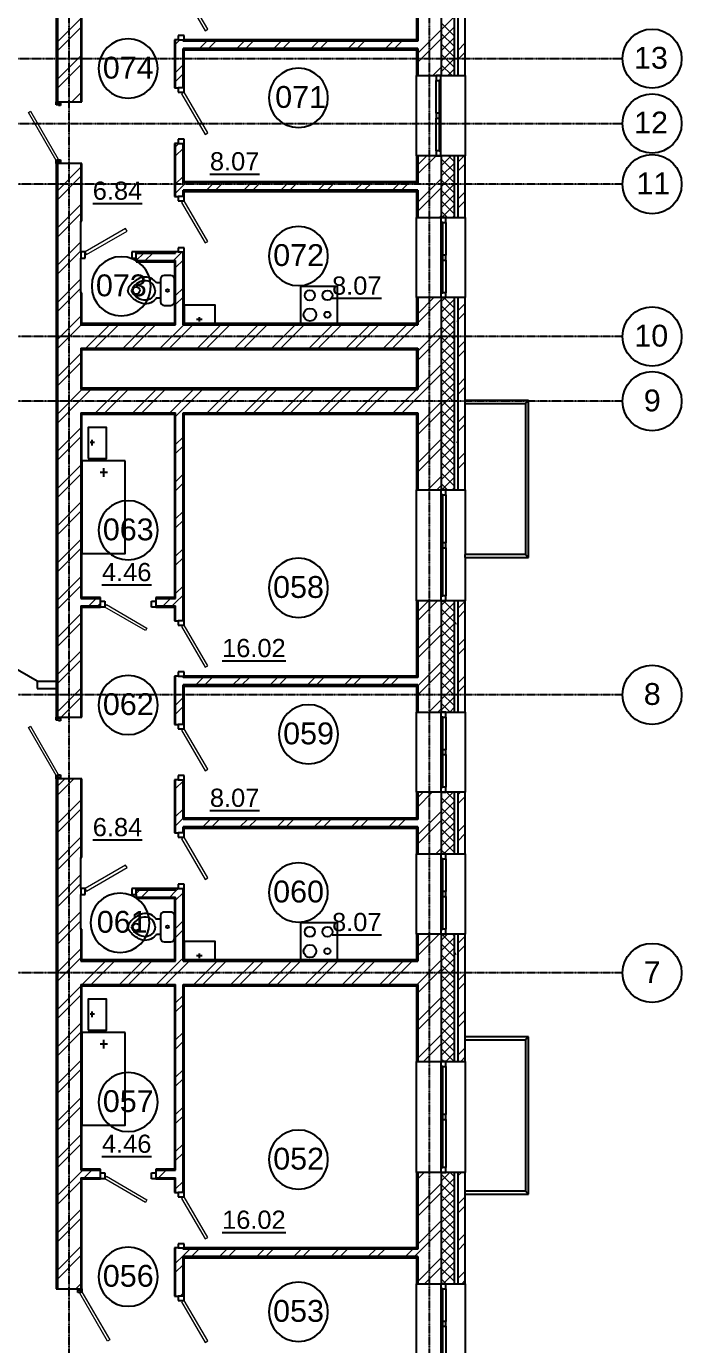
# Model space of a CAD drawing. Header units: millimetres. Extents: x -3463 to 813393, y -106315 to 159215.
# Drawn here: x 101764 to 112399, y 35110 to 56486 of the extents above; entities that cross this region are included whole.
import ezdxf

# ---------------------------------------------------------------- set-up
doc = ezdxf.new("R2010")
doc.units = ezdxf.units.MM
doc.linetypes.add('Линия сетки', pattern=[22.225, 12.7, -3.175, 3.175, -3.175])
doc.layers.add('AXIS_', color=252, linetype='Continuous')
doc.layers.add('PLANS_', color=252, linetype='Continuous')
doc.styles.add('arial', font='arial.ttf')
doc.styles.add('Arial_1', font='arial.ttf', dxfattribs={"height": 295.05988})

# ---------------------------------------------------------------- blocks, each defined once
blk = doc.blocks.new('A$C8f72b430')
at = {"layer": 'AXIS_', "linetype": 'Линия сетки'}
for p, q in [((1111, -47064), (1111, 38079)), ((6961, -47064), (6961, 38079)), ((-14334, 6784), (10092, 6784)), ((-14334, 5734), (10092, 5734)), ((10092, 4749), (-14334, 4749)), ((10092, 2279), (-14334, 2279)), ((10092, 1229), (-14334, 1229)), ((10092, -3531), (-14334, -3531)), ((10092, -8041), (-14334, -8041))]:
    blk.add_line(p, q, dxfattribs=at)
at = {"layer": 'AXIS_'}
for centre in [(10572, 6784), (10572, 5734), (10572, 4749), (10572, 2279), (10572, 1229), (10572, -3531), (10572, -8041)]:
    blk.add_circle(centre, 480, dxfattribs=at)
at = {"layer": 'PLANS_', "lineweight": 25}
for p, q in [((901, 15549), (901, 6084)), ((1321, 6084), (1321, 8209)), ((6751, 8314), (6751, 7089)), ((7541, 6509), (7541, 8314)), ((2821, 7089), (2821, 6309)), ((2881, 7089), (2821, 7089)), ((6751, 7089), (2981, 7089)), ((2981, 6309), (2981, 6929)), ((2981, 6929), (6751, 6929)), ((6751, 6929), (6751, 6509)), ((6751, 6509), (7541, 6509)), ((2821, 6309), (2881, 6309)), ((971, 6084), (1321, 6084)), ((2821, 5409), (2821, 4549)), ((2881, 5409), (2821, 5409)), ((2981, 4789), (2981, 5409)), ((7541, 5209), (6751, 5209)), ((6751, 5209), (6751, 4789)), ((7541, 4209), (7541, 5209)), ((901, 5084), (901, -3891)), ((1321, 5084), (971, 5084)), ((1321, 4149), (1321, 5084)), ((6751, 4789), (2981, 4789)), ((2821, 4549), (2881, 4549)), ((2981, 4549), (2981, 4629)), ((2981, 4629), (6751, 4629)), ((6751, 4629), (6751, 4209)), ((1301, 3649), (1301, 4149)), ((1301, 4149), (1321, 4149)), ((6751, 4209), (7541, 4209)), ((2881, 3649), (2201, 3649)), ((2981, 2489), (2981, 3649)), ((1301, 2989), (1301, 3549)), ((2201, 3549), (2201, 3489)), ((2201, 3489), (2821, 3489)), ((2821, 3489), (2821, 2489)), ((1321, 2989), (1301, 2989)), ((1321, 2489), (1321, 2989)), ((7541, 2909), (6751, 2909)), ((6751, 2909), (6751, 2489)), ((7541, -206), (7541, 2909)), ((2821, 2489), (1321, 2489)), ((6751, 2489), (2981, 2489)), ((1321, 1439), (1321, 2069)), ((1321, 2069), (6751, 2069)), ((6751, 2069), (6751, 1439)), ((6751, 1439), (1321, 1439)), ((1321, -1951), (1321, 1019)), ((1321, 1019), (2821, 1019)), ((2821, 1019), (2821, -1951)), ((2981, -2331), (2981, 1019)), ((2981, 1019), (6751, 1019)), ((6751, 1019), (6751, -206)), ((6751, -206), (7541, -206)), ((1621, -1951), (1321, -1951)), ((1321, -3891), (1321, -2111)), ((1321, -2111), (1621, -2111)), ((1621, -2011), (1621, -1951)), ((2821, -1951), (2521, -1951)), ((2521, -1951), (2521, -2011)), ((2521, -2111), (2821, -2111)), ((2821, -2111), (2821, -2331)), ((7541, -2006), (6751, -2006)), ((6751, -2006), (6751, -3231)), ((7541, -3811), (7541, -2006)), ((2821, -2331), (2881, -2331)), ((2821, -3231), (2821, -4011)), ((2881, -3231), (2821, -3231)), ((6751, -3231), (2981, -3231)), ((2981, -4011), (2981, -3391)), ((2981, -3391), (6751, -3391)), ((6751, -3391), (6751, -3811)), ((6751, -3811), (7541, -3811)), ((971, -3891), (1321, -3891)), ((2821, -4011), (2881, -4011)), ((901, -4891), (901, -13161)), ((1321, -4891), (971, -4891)), ((1321, -6171), (1321, -4891)), ((2821, -4911), (2821, -5771)), ((2881, -4911), (2821, -4911)), ((2981, -5531), (2981, -4911)), ((7541, -5111), (6751, -5111)), ((6751, -5111), (6751, -5531)), ((7541, -6111), (7541, -5111)), ((6751, -5531), (2981, -5531)), ((2821, -5771), (2881, -5771)), ((2981, -5771), (2981, -5691)), ((2981, -5691), (6751, -5691)), ((6751, -5691), (6751, -6111)), ((1301, -6671), (1301, -6171)), ((1301, -6171), (1321, -6171)), ((6751, -6111), (7541, -6111)), ((1301, -7331), (1301, -6771)), ((2881, -6671), (2201, -6671)), ((2201, -6771), (2201, -6831)), ((2201, -6831), (2821, -6831)), ((2821, -6831), (2821, -7831)), ((2981, -7831), (2981, -6671)), ((1321, -7331), (1301, -7331)), ((1321, -7831), (1321, -7331)), ((7541, -7411), (6751, -7411)), ((6751, -7411), (6751, -7831)), ((7541, -9476), (7541, -7411)), ((2821, -7831), (1321, -7831)), ((6751, -7831), (2981, -7831)), ((1321, -11221), (1321, -8251)), ((1321, -8251), (2821, -8251)), ((2821, -8251), (2821, -11221)), ((2981, -8251), (6751, -8251)), ((2981, -11601), (2981, -8251)), ((6751, -8251), (6751, -9476)), ((6751, -9476), (7541, -9476)), ((1621, -11221), (1321, -11221)), ((1621, -11281), (1621, -11221)), ((2821, -11221), (2521, -11221)), ((2521, -11221), (2521, -11281)), ((7541, -11276), (6751, -11276)), ((6751, -11276), (6751, -12501)), ((7541, -13081), (7541, -11276)), ((1321, -13161), (1321, -11381)), ((1321, -11381), (1621, -11381)), ((2521, -11381), (2821, -11381)), ((2821, -11381), (2821, -11601)), ((2821, -11601), (2881, -11601)), ((2821, -12501), (2821, -13281)), ((2881, -12501), (2821, -12501)), ((6751, -12501), (2981, -12501)), ((2981, -13281), (2981, -12661)), ((2981, -12661), (6751, -12661)), ((6751, -12661), (6751, -13081)), ((901, -13161), (1251, -13161)), ((6751, -13081), (7541, -13081)), ((2821, -13281), (2881, -13281))]:
    blk.add_line(p, q, dxfattribs=at)
at = {"layer": 'PLANS_'}
for p, q in [((921, 15549), (921, 6084)), ((1301, 8229), (1301, 6084)), ((6771, 8314), (6771, 7069)), ((7151, 8314), (7151, 6509)), ((7361, 8314), (7361, 6509)), ((7421, 8314), (7421, 6509)), ((2841, 6309), (2841, 7089)), ((2981, 7159), (2881, 7159)), ((2881, 7159), (2881, 7089)), ((2881, 7089), (2981, 7089)), ((2961, 7069), (2961, 7089)), ((6771, 7069), (2961, 7069)), ((2981, 7089), (2981, 7159)), ((6751, 7069), (6751, 7089)), ((2961, 6309), (2961, 6949)), ((6771, 6949), (2961, 6949)), ((6751, 6929), (6751, 6949)), ((6771, 6949), (6771, 6509)), ((6751, 5209), (6751, 6509)), ((7146, 6509), (7066, 6509)), ((7066, 6509), (7066, 6429)), ((7066, 6429), (7146, 6429)), ((7066, 5899), (7066, 6429)), ((7146, 6429), (7116, 6429)), ((7116, 6429), (7116, 5289)), ((7146, 6429), (7146, 6509)), ((7146, 5289), (7146, 6429)), ((7541, 6509), (7541, 5209)), ((2981, 6309), (2881, 6309)), ((2881, 6309), (2881, 6239)), ((2881, 6239), (2981, 6239)), ((2981, 6239), (2981, 6309)), ((901, 6084), (971, 6084)), ((901, 6064), (901, 6084)), ((901, 6064), (971, 6064)), ((901, 6034), (901, 6064)), ((971, 6064), (901, 6064)), ((941, 6034), (901, 6034)), ((941, 6024), (941, 6034)), ((971, 6024), (941, 6024)), ((971, 6084), (971, 6064)), ((971, 6064), (971, 6024)), ((7146, 5899), (7066, 5899)), ((7066, 5899), (7066, 5819)), ((7066, 5819), (7146, 5819)), ((7066, 5289), (7066, 5819)), ((7146, 5819), (7146, 5899)), ((2841, 4549), (2841, 5409)), ((2981, 5479), (2881, 5479)), ((2881, 5479), (2881, 5409)), ((2881, 5409), (2981, 5409)), ((2961, 4769), (2961, 5409)), ((2981, 5409), (2981, 5479)), ((901, 5134), (941, 5134)), ((901, 5104), (901, 5134)), ((941, 5144), (971, 5144)), ((941, 5134), (941, 5144)), ((971, 5144), (971, 5104)), ((6771, 5209), (6771, 4769)), ((7146, 5289), (7066, 5289)), ((7066, 5289), (7066, 5209)), ((7066, 5209), (7146, 5209)), ((7116, 5289), (7146, 5289)), ((7146, 5209), (7146, 5289)), ((7151, 5209), (7151, 4209)), ((7361, 5209), (7361, 4209)), ((7421, 5209), (7421, 4209)), ((971, 5104), (901, 5104)), ((901, 5104), (971, 5104)), ((901, 5084), (901, 5104)), ((971, 5084), (901, 5084)), ((921, 5084), (921, -3891)), ((971, 5104), (971, 5084)), ((1301, 5084), (1301, 4149)), ((6771, 4769), (2961, 4769)), ((6751, 4769), (6751, 4789)), ((2981, 4549), (2881, 4549)), ((2881, 4549), (2881, 4479)), ((2961, 4549), (2961, 4649)), ((6771, 4649), (2961, 4649)), ((2981, 4479), (2981, 4549)), ((6751, 4629), (6751, 4649)), ((6771, 4649), (6771, 4209)), ((2881, 4479), (2981, 4479)), ((6751, 2909), (6751, 4209)), ((7146, 4209), (7146, 4129)), ((7226, 4209), (7146, 4209)), ((7146, 4129), (7146, 2989)), ((7176, 4129), (7146, 4129)), ((7146, 4129), (7226, 4129)), ((7176, 2989), (7176, 4129)), ((7226, 4129), (7226, 4209)), ((7226, 4129), (7226, 3599)), ((7541, 4209), (7541, 2909)), ((1371, 3649), (1301, 3649)), ((1301, 3649), (1301, 3549)), ((1371, 3549), (1371, 3649)), ((2131, 3649), (2131, 3549)), ((2201, 3649), (2131, 3649)), ((2201, 3549), (2201, 3649)), ((2841, 3629), (2841, 3649)), ((2981, 3719), (2881, 3719)), ((2881, 3719), (2881, 3649)), ((2881, 3649), (2981, 3649)), ((2961, 2469), (2961, 3649)), ((2981, 3649), (2981, 3719)), ((1301, 3549), (1371, 3549)), ((2131, 3549), (2201, 3549)), ((2201, 3629), (2841, 3629)), ((2201, 3509), (2841, 3509)), ((2841, 2469), (2841, 3509)), ((7146, 3599), (7146, 3519)), ((7226, 3599), (7146, 3599)), ((7146, 3519), (7226, 3519)), ((7226, 3519), (7226, 3599)), ((7226, 3519), (7226, 2989)), ((1301, 2989), (1301, 2469)), ((6771, 2909), (6771, 2469)), ((7146, 2989), (7176, 2989)), ((7146, 2989), (7146, 2909)), ((7226, 2989), (7146, 2989)), ((7146, 2909), (7226, 2909)), ((7151, 2909), (7151, -206)), ((7226, 2909), (7226, 2989)), ((7361, 2909), (7361, -206)), ((7421, 2909), (7421, -206)), ((1301, 2469), (2841, 2469)), ((2961, 2469), (6771, 2469)), ((6751, 2469), (6751, 2489)), ((1301, 2089), (1301, 1419)), ((1301, 2089), (6771, 2089)), ((6751, 2069), (6751, 2089)), ((6771, 2089), (6771, 1419)), ((1301, 1419), (6771, 1419)), ((6751, 1419), (6751, 1439)), ((8566, 1243), (7541, 1243)), ((7541, 1193), (8516, 1193)), ((8516, 1193), (8516, -1257)), ((8566, -1307), (8566, 1243)), ((1301, 1039), (1301, -1971)), ((1301, 1039), (2841, 1039)), ((2841, -1971), (2841, 1039)), ((2961, -2331), (2961, 1039)), ((2961, 1039), (6771, 1039)), ((6751, 1019), (6751, 1039)), ((6771, 1039), (6771, -206)), ((6751, -2006), (6751, -206)), ((7146, -206), (7146, -286)), ((7226, -206), (7146, -206)), ((7226, -286), (7226, -206)), ((7541, -206), (7541, -1258)), ((7146, -286), (7146, -1926)), ((7176, -286), (7146, -286)), ((7146, -286), (7226, -286)), ((7176, -1926), (7176, -286)), ((7226, -286), (7226, -1066)), ((7146, -1066), (7146, -1146)), ((7226, -1066), (7146, -1066)), ((7226, -1146), (7226, -1066)), ((7146, -1146), (7226, -1146)), ((7226, -1146), (7226, -1926)), ((8516, -1257), (7541, -1257)), ((7541, -1307), (7541, -1257)), ((7541, -1306), (7541, -2006)), ((7541, -1307), (8566, -1307)), ((1301, -1971), (1621, -1971)), ((1301, -2091), (1301, -3891)), ((1301, -2091), (1621, -2091)), ((1621, -2011), (1691, -2011)), ((1621, -2111), (1621, -2011)), ((1691, -2111), (1621, -2111)), ((1691, -2011), (1691, -2111)), ((2451, -2011), (2521, -2011)), ((2451, -2111), (2451, -2011)), ((2521, -2111), (2451, -2111)), ((2521, -1971), (2841, -1971)), ((2521, -2011), (2521, -2111)), ((2521, -2091), (2841, -2091)), ((2841, -2331), (2841, -2091)), ((6771, -2006), (6771, -3251)), ((7146, -1926), (7176, -1926)), ((7146, -1926), (7146, -2006)), ((7226, -1926), (7146, -1926)), ((7146, -2006), (7226, -2006)), ((7151, -2006), (7151, -3811)), ((7226, -2006), (7226, -1926)), ((7361, -2006), (7361, -3811)), ((7421, -2006), (7421, -3811)), ((2981, -2331), (2881, -2331)), ((2881, -2331), (2881, -2401)), ((2981, -2401), (2981, -2331)), ((2881, -2401), (2981, -2401)), ((2981, -3161), (2881, -3161)), ((2881, -3161), (2881, -3231)), ((2981, -3231), (2981, -3161)), ((2841, -4011), (2841, -3231)), ((2881, -3231), (2981, -3231)), ((2961, -3251), (2961, -3231)), ((6771, -3251), (2961, -3251)), ((2961, -4011), (2961, -3371)), ((6771, -3371), (2961, -3371)), ((6751, -3251), (6751, -3231)), ((6751, -3391), (6751, -3371)), ((6771, -3371), (6771, -3811)), ((6751, -5111), (6751, -3811)), ((7146, -3811), (7146, -3891)), ((7226, -3811), (7146, -3811)), ((7226, -3891), (7226, -3811)), ((7541, -3811), (7541, -5111)), ((901, -3891), (971, -3891)), ((901, -3911), (901, -3891)), ((901, -3911), (971, -3911)), ((901, -3941), (901, -3911)), ((971, -3911), (901, -3911)), ((941, -3941), (901, -3941)), ((941, -3951), (941, -3941)), ((971, -3951), (941, -3951)), ((971, -3891), (971, -3911)), ((971, -3911), (971, -3951)), ((2981, -4011), (2881, -4011)), ((2881, -4011), (2881, -4081)), ((2981, -4081), (2981, -4011)), ((7146, -3891), (7146, -5031)), ((7176, -3891), (7146, -3891)), ((7146, -3891), (7226, -3891)), ((7176, -5031), (7176, -3891)), ((7226, -3891), (7226, -4421)), ((2881, -4081), (2981, -4081)), ((7146, -4421), (7146, -4501)), ((7226, -4421), (7146, -4421)), ((7226, -4501), (7226, -4421)), ((7146, -4501), (7226, -4501)), ((7226, -4501), (7226, -5031)), ((901, -4841), (941, -4841)), ((901, -4871), (901, -4841)), ((971, -4871), (901, -4871)), ((901, -4871), (971, -4871)), ((901, -4891), (901, -4871)), ((971, -4891), (901, -4891)), ((921, -4891), (921, -13161)), ((941, -4831), (971, -4831)), ((941, -4841), (941, -4831)), ((971, -4831), (971, -4871)), ((971, -4871), (971, -4891)), ((1301, -4891), (1301, -6171)), ((2841, -5771), (2841, -4911)), ((2981, -4841), (2881, -4841)), ((2881, -4841), (2881, -4911)), ((2881, -4911), (2981, -4911)), ((2961, -5551), (2961, -4911)), ((2981, -4911), (2981, -4841)), ((6771, -5111), (6771, -5551)), ((7146, -5031), (7176, -5031)), ((7146, -5031), (7146, -5111)), ((7226, -5031), (7146, -5031)), ((7146, -5111), (7226, -5111)), ((7151, -5111), (7151, -6111)), ((7226, -5111), (7226, -5031)), ((7361, -5111), (7361, -6111)), ((7421, -5111), (7421, -6111)), ((6771, -5551), (2961, -5551)), ((6751, -5551), (6751, -5531)), ((2981, -5771), (2881, -5771)), ((2881, -5771), (2881, -5841)), ((2961, -5771), (2961, -5671)), ((6771, -5671), (2961, -5671)), ((2981, -5841), (2981, -5771)), ((6751, -5691), (6751, -5671)), ((6771, -5671), (6771, -6111)), ((2881, -5841), (2981, -5841)), ((6751, -7411), (6751, -6111)), ((7146, -6111), (7146, -6191)), ((7226, -6111), (7146, -6111)), ((7146, -6191), (7146, -7331)), ((7176, -6191), (7146, -6191)), ((7146, -6191), (7226, -6191)), ((7176, -7331), (7176, -6191)), ((7226, -6191), (7226, -6111)), ((7226, -6191), (7226, -6721)), ((7541, -6111), (7541, -7411)), ((2981, -6601), (2881, -6601)), ((2881, -6601), (2881, -6671)), ((2981, -6671), (2981, -6601)), ((1371, -6671), (1301, -6671)), ((1301, -6671), (1301, -6771)), ((1301, -6771), (1371, -6771)), ((1371, -6771), (1371, -6671)), ((2131, -6671), (2131, -6771)), ((2201, -6671), (2131, -6671)), ((2131, -6771), (2201, -6771)), ((2201, -6771), (2201, -6671)), ((2201, -6691), (2841, -6691)), ((2201, -6811), (2841, -6811)), ((2841, -6691), (2841, -6671)), ((2841, -7851), (2841, -6811)), ((2881, -6671), (2981, -6671)), ((2961, -7851), (2961, -6671)), ((7146, -6721), (7146, -6801)), ((7226, -6721), (7146, -6721)), ((7146, -6801), (7226, -6801)), ((7226, -6801), (7226, -6721)), ((7226, -6801), (7226, -7331)), ((1301, -7331), (1301, -7851)), ((6771, -7411), (6771, -7851)), ((7146, -7331), (7176, -7331)), ((7146, -7331), (7146, -7411)), ((7226, -7331), (7146, -7331)), ((7146, -7411), (7226, -7411)), ((7151, -7411), (7151, -9476)), ((7226, -7411), (7226, -7331)), ((7361, -7411), (7361, -9476)), ((7421, -7411), (7421, -9476)), ((1301, -7851), (2841, -7851)), ((2961, -7851), (6771, -7851)), ((6751, -7851), (6751, -7831)), ((1301, -8231), (1301, -11241)), ((1301, -8231), (2841, -8231)), ((2841, -11241), (2841, -8231)), ((2961, -8231), (6771, -8231)), ((2961, -11601), (2961, -8231)), ((6751, -8251), (6751, -8231)), ((6771, -8231), (6771, -9476)), ((8566, -9077), (7541, -9077)), ((7541, -9127), (8516, -9127)), ((8516, -9127), (8516, -11577)), ((8566, -11627), (8566, -9077)), ((6751, -11276), (6751, -9476)), ((7146, -9476), (7146, -9556)), ((7226, -9476), (7146, -9476)), ((7146, -9556), (7146, -11196)), ((7176, -9556), (7146, -9556)), ((7146, -9556), (7226, -9556)), ((7176, -11196), (7176, -9556)), ((7226, -9556), (7226, -9476)), ((7226, -9556), (7226, -10336)), ((7541, -9476), (7541, -11276)), ((7146, -10336), (7146, -10416)), ((7226, -10336), (7146, -10336)), ((7146, -10416), (7226, -10416)), ((7226, -10416), (7226, -10336)), ((7226, -10416), (7226, -11196)), ((1301, -11241), (1621, -11241)), ((1621, -11281), (1691, -11281)), ((1621, -11381), (1621, -11281)), ((1691, -11281), (1691, -11381)), ((2451, -11281), (2521, -11281)), ((2451, -11381), (2451, -11281)), ((2521, -11241), (2841, -11241)), ((2521, -11281), (2521, -11381)), ((6771, -11276), (6771, -12521)), ((7146, -11196), (7176, -11196)), ((7146, -11196), (7146, -11276)), ((7226, -11196), (7146, -11196)), ((7146, -11276), (7226, -11276)), ((7151, -11276), (7151, -13081)), ((7226, -11276), (7226, -11196)), ((7361, -11276), (7361, -13081)), ((7421, -11276), (7421, -13081)), ((1301, -11361), (1301, -13161)), ((1301, -11361), (1621, -11361)), ((1691, -11381), (1621, -11381)), ((2521, -11381), (2451, -11381)), ((2521, -11361), (2841, -11361)), ((2841, -11601), (2841, -11361)), ((2981, -11601), (2881, -11601)), ((2881, -11601), (2881, -11671)), ((2881, -11671), (2981, -11671)), ((2981, -11671), (2981, -11601)), ((8516, -11577), (7541, -11577)), ((7541, -11627), (8566, -11627)), ((2841, -13281), (2841, -12501)), ((2981, -12431), (2881, -12431)), ((2881, -12431), (2881, -12501)), ((2881, -12501), (2981, -12501)), ((2961, -12521), (2961, -12501)), ((6771, -12521), (2961, -12521)), ((2981, -12501), (2981, -12431)), ((6751, -12521), (6751, -12501)), ((2961, -13281), (2961, -12641)), ((6771, -12641), (2961, -12641)), ((6751, -12661), (6751, -12641)), ((6771, -12641), (6771, -13081)), ((1251, -13161), (1321, -13161)), ((1251, -13181), (1251, -13161)), ((1251, -13221), (1251, -13181)), ((1251, -13181), (1321, -13181)), ((1321, -13181), (1251, -13181)), ((1281, -13221), (1251, -13221)), ((1281, -13211), (1281, -13221)), ((1321, -13211), (1281, -13211)), ((1321, -13161), (1321, -13181)), ((1321, -13181), (1321, -13211)), ((6751, -14381), (6751, -13081)), ((7146, -13081), (7146, -13161)), ((7226, -13081), (7146, -13081)), ((7146, -13161), (7146, -14301)), ((7176, -13161), (7146, -13161)), ((7146, -13161), (7226, -13161)), ((7176, -14301), (7176, -13161)), ((7226, -13161), (7226, -13081)), ((7226, -13161), (7226, -13691)), ((7541, -13081), (7541, -14381)), ((2981, -13281), (2881, -13281)), ((2881, -13281), (2881, -13351)), ((2881, -13351), (2981, -13351)), ((2981, -13351), (2981, -13281)), ((7146, -13691), (7146, -13771)), ((7226, -13691), (7146, -13691)), ((7146, -13771), (7226, -13771)), ((7226, -13771), (7226, -13691)), ((7226, -13771), (7226, -14301))]:
    blk.add_line(p, q, dxfattribs=at)
at = {"layer": 'PLANS_', "lineweight": 13}
for p, q in [((3361, 7261), (2981, 7919)), ((2938, 7894), (3318, 7236)), ((3318, 7236), (3361, 7261)), ((2981, 6239), (2938, 6214)), ((2938, 6214), (3318, 5556)), ((3361, 5581), (2981, 6239)), ((451, 5913), (486, 5933)), ((901, 5134), (451, 5913)), ((486, 5933), (936, 5154)), ((3318, 5556), (3361, 5581)), ((936, 5154), (901, 5134)), ((2981, 4479), (2938, 4454)), ((2938, 4454), (3318, 3796)), ((3361, 3821), (2981, 4479)), ((2029, 4029), (1371, 3649)), ((1396, 3606), (2054, 3986)), ((2054, 3986), (2029, 4029)), ((1371, 3649), (1396, 3606)), ((3318, 3796), (3361, 3821)), ((1691, -2111), (1716, -2068)), ((2349, -2491), (1691, -2111)), ((1716, -2068), (2374, -2448)), ((2374, -2448), (2349, -2491)), ((2981, -2401), (2938, -2426)), ((2938, -2426), (3318, -3084)), ((3361, -3059), (2981, -2401)), ((3318, -3084), (3361, -3059)), ((451, -4062), (486, -4042)), ((486, -4042), (936, -4821)), ((901, -4841), (451, -4062)), ((2981, -4081), (2938, -4106)), ((2938, -4106), (3318, -4764)), ((3361, -4739), (2981, -4081)), ((936, -4821), (901, -4841)), ((3318, -4764), (3361, -4739)), ((2981, -5841), (2938, -5866)), ((2938, -5866), (3318, -6524)), ((3361, -6499), (2981, -5841)), ((2029, -6291), (1371, -6671)), ((1396, -6714), (2054, -6334)), ((2054, -6334), (2029, -6291)), ((3318, -6524), (3361, -6499)), ((1371, -6671), (1396, -6714)), ((1691, -11381), (1716, -11338)), ((2349, -11761), (1691, -11381)), ((1716, -11338), (2374, -11718)), ((2374, -11718), (2349, -11761)), ((2981, -11671), (2938, -11696)), ((2938, -11696), (3318, -12354)), ((3361, -12329), (2981, -11671)), ((3318, -12354), (3361, -12329)), ((1287, -13231), (1321, -13211)), ((1737, -14011), (1287, -13231)), ((1321, -13211), (1771, -13991)), ((2981, -13351), (2938, -13376)), ((2938, -13376), (3318, -14034)), ((3361, -14009), (2981, -13351)), ((1771, -13991), (1737, -14011)), ((3318, -14034), (3361, -14009))]:
    blk.add_line(p, q, dxfattribs=at)
at = {"layer": 'PLANS_', "linetype": 'Continuous', "lineweight": 9}
for p, q in [((921, 7056), (1301, 7436)), ((921, 6910), (1301, 7290)), ((7151, 7252), (7361, 7462)), ((7361, 7154), (7151, 7364)), ((7151, 7082), (7361, 7292)), ((2841, 7019), (2911, 7089)), ((3228, 6949), (3348, 7069)), ((3374, 6949), (3494, 7069)), ((3832, 6949), (3952, 7069)), ((3978, 6949), (4098, 7069)), ((4435, 6949), (4555, 7069)), ((4581, 6949), (4701, 7069)), ((5039, 6949), (5159, 7069)), ((5185, 6949), (5305, 7069)), ((5642, 6949), (5762, 7069)), ((5788, 6949), (5908, 7069)), ((6245, 6949), (6365, 7069)), ((6392, 6949), (6512, 7069)), ((6771, 6871), (7151, 7251)), ((6771, 6725), (7151, 7105)), ((7361, 6984), (7151, 7194)), ((7151, 6912), (7361, 7122)), ((7361, 6815), (7151, 7025)), ((7151, 6743), (7361, 6953)), ((7361, 6645), (7151, 6855)), ((7421, 6918), (7541, 7038)), ((7421, 6771), (7541, 6891)), ((921, 6452), (1301, 6832)), ((921, 6306), (1301, 6686)), ((2841, 6562), (2961, 6682)), ((7012, 6509), (7151, 6648)), ((7151, 6573), (7361, 6783)), ((7328, 6509), (7151, 6685)), ((2841, 6416), (2961, 6536)), ((7158, 6509), (7151, 6516)), ((7257, 6509), (7361, 6613)), ((1156, 6084), (1301, 6229)), ((2841, 5355), (2895, 5409)), ((2841, 5209), (2961, 5329)), ((6771, 5061), (6919, 5209)), ((6771, 4914), (7066, 5209)), ((7151, 5046), (7314, 5209)), ((7361, 4948), (7151, 5158)), ((7361, 5118), (7270, 5209)), ((7421, 5107), (7523, 5209)), ((921, 4642), (1301, 5022)), ((7151, 4876), (7361, 5086)), ((7361, 4778), (7151, 4988)), ((7421, 4961), (7541, 5081)), ((921, 4496), (1301, 4876)), ((2841, 4752), (2961, 4872)), ((2841, 4605), (2961, 4725)), ((2961, 4725), (3005, 4769)), ((3342, 4649), (3462, 4769)), ((3488, 4649), (3608, 4769)), ((3945, 4649), (4065, 4769)), ((4092, 4649), (4212, 4769)), ((4549, 4649), (4669, 4769)), ((4695, 4649), (4815, 4769)), ((5152, 4649), (5272, 4769)), ((5299, 4649), (5419, 4769)), ((5756, 4649), (5876, 4769)), ((5902, 4649), (6022, 4769)), ((6359, 4649), (6479, 4769)), ((6506, 4649), (6626, 4769)), ((6771, 4457), (7151, 4837)), ((7151, 4706), (7361, 4916)), ((7361, 4609), (7151, 4819)), ((7151, 4537), (7361, 4747)), ((6771, 4311), (7151, 4691)), ((7361, 4439), (7151, 4649)), ((7151, 4367), (7361, 4577)), ((7421, 4504), (7541, 4624)), ((921, 4039), (1301, 4419)), ((7361, 4269), (7151, 4479)), ((7252, 4209), (7151, 4309)), ((7163, 4209), (7361, 4407)), ((7421, 4358), (7541, 4478)), ((921, 3892), (1301, 4272)), ((7126, 4209), (7151, 4234)), ((7333, 4209), (7361, 4237)), ((921, 3435), (1301, 3815)), ((921, 3289), (1301, 3669)), ((2841, 3545), (2945, 3649)), ((2202, 3509), (2322, 3629)), ((2348, 3509), (2468, 3629)), ((2805, 3509), (2841, 3545)), ((2841, 3398), (2961, 3518)), ((921, 2832), (1301, 3212)), ((921, 2685), (1301, 3065)), ((2841, 2941), (2961, 3061)), ((2841, 2795), (2961, 2915)), ((6771, 2647), (7033, 2909)), ((6771, 2501), (7151, 2881)), ((7151, 2840), (7221, 2909)), ((7151, 2670), (7361, 2880)), ((7361, 2572), (7151, 2782)), ((7361, 2742), (7194, 2909)), ((7421, 2693), (7541, 2813)), ((921, 2228), (1301, 2608)), ((7151, 2500), (7361, 2710)), ((7361, 2402), (7151, 2612)), ((7421, 2547), (7541, 2667)), ((921, 2082), (1301, 2462)), ((1301, 2462), (1308, 2469)), ((1385, 2089), (1765, 2469)), ((1532, 2089), (1912, 2469)), ((1989, 2089), (2369, 2469)), ((2135, 2089), (2515, 2469)), ((2592, 2089), (2972, 2469)), ((2739, 2089), (3119, 2469)), ((3196, 2089), (3576, 2469)), ((3342, 2089), (3722, 2469)), ((3799, 2089), (4179, 2469)), ((3946, 2089), (4326, 2469)), ((4403, 2089), (4783, 2469)), ((4549, 2089), (4929, 2469)), ((5006, 2089), (5386, 2469)), ((5153, 2089), (5533, 2469)), ((5610, 2089), (5990, 2469)), ((5756, 2089), (6136, 2469)), ((6213, 2089), (6593, 2469)), ((6360, 2089), (6740, 2469)), ((6771, 2043), (7151, 2423)), ((7151, 2330), (7361, 2540)), ((7361, 2233), (7151, 2443)), ((7151, 2161), (7361, 2371)), ((7421, 2544), (7406, 2518)), ((6771, 1897), (7151, 2277)), ((7361, 2063), (7151, 2273)), ((7151, 1991), (7361, 2201)), ((7421, 2090), (7541, 2210)), ((921, 1625), (1301, 2005)), ((7361, 1893), (7151, 2103)), ((7151, 1821), (7361, 2031)), ((7361, 1724), (7151, 1934)), ((7421, 1944), (7541, 2064)), ((921, 1478), (1301, 1858)), ((6771, 1440), (7151, 1820)), ((7151, 1652), (7361, 1862)), ((7361, 1554), (7151, 1764)), ((6771, 1294), (7151, 1674)), ((7151, 1482), (7361, 1692)), ((7361, 1384), (7151, 1594)), ((7151, 1312), (7361, 1522)), ((7421, 1486), (7541, 1606)), ((921, 1021), (1301, 1401)), ((1301, 1401), (1319, 1419)), ((1301, 1255), (1465, 1419)), ((1542, 1039), (1922, 1419)), ((1689, 1039), (2069, 1419)), ((2146, 1039), (2526, 1419)), ((2292, 1039), (2672, 1419)), ((2749, 1039), (3129, 1419)), ((2896, 1039), (3276, 1419)), ((3353, 1039), (3733, 1419)), ((3499, 1039), (3879, 1419)), ((3956, 1039), (4336, 1419)), ((4103, 1039), (4483, 1419)), ((4560, 1039), (4940, 1419)), ((4706, 1039), (5086, 1419)), ((5163, 1039), (5543, 1419)), ((5310, 1039), (5690, 1419)), ((5767, 1039), (6147, 1419)), ((5913, 1039), (6293, 1419)), ((6370, 1039), (6750, 1419)), ((6516, 1039), (6771, 1294)), ((7361, 1214), (7151, 1424)), ((7151, 1142), (7361, 1352)), ((7421, 1340), (7541, 1460)), ((921, 875), (1301, 1255)), ((6771, 836), (7151, 1216)), ((6771, 690), (7151, 1070)), ((7361, 1045), (7151, 1255)), ((7151, 973), (7361, 1183)), ((7361, 875), (7151, 1085)), ((2841, 984), (2896, 1039)), ((6771, 931), (6764, 918)), ((7151, 803), (7361, 1013)), ((7361, 705), (7151, 915)), ((7421, 883), (7541, 1003)), ((7421, 737), (7541, 857)), ((921, 418), (1301, 798)), ((921, 271), (1301, 651)), ((2841, 527), (2961, 647)), ((6771, 647), (6762, 664)), ((7151, 633), (7361, 843)), ((7361, 536), (7151, 746)), ((7151, 464), (7361, 674)), ((2841, 381), (2961, 501)), ((6771, 233), (7151, 613)), ((6771, 87), (7151, 467)), ((7361, 366), (7151, 576)), ((7151, 294), (7361, 504)), ((7418, 587), (7397, 552)), ((7361, 196), (7151, 406)), ((7151, 124), (7361, 334)), ((7361, 27), (7151, 237)), ((7421, 279), (7541, 399)), ((7421, 133), (7541, 253)), ((921, -186), (1301, 194)), ((921, -332), (1301, 48)), ((2841, -76), (2961, 44)), ((6936, -206), (7151, 9)), ((7151, -45), (7361, 165)), ((7361, -143), (7151, 67)), ((2841, -222), (2961, -102)), ((7082, -206), (7151, -137)), ((7254, -206), (7151, -103)), ((7160, -206), (7361, -5)), ((7330, -206), (7361, -175)), ((7539, -206), (7541, -204)), ((921, -789), (1301, -409)), ((921, -936), (1301, -556)), ((2841, -680), (2961, -560)), ((2841, -826), (2961, -706)), ((921, -1393), (1301, -1013)), ((921, -1539), (1301, -1159)), ((2841, -1283), (2961, -1163)), ((2841, -1429), (2961, -1309)), ((921, -1996), (1301, -1616)), ((921, -2142), (1301, -1762)), ((2841, -1887), (2961, -1767)), ((2841, -2033), (2961, -1913)), ((1430, -2091), (1550, -1971)), ((1576, -2091), (1621, -2046)), ((2637, -2091), (2757, -1971)), ((2783, -2091), (2841, -2033)), ((6771, -2181), (6946, -2006)), ((6771, -2327), (7092, -2006)), ((7151, -2082), (7227, -2006)), ((7151, -2252), (7361, -2042)), ((7361, -2180), (7188, -2006)), ((7361, -2010), (7357, -2006)), ((7421, -2134), (7541, -2014)), ((921, -2600), (1301, -2220)), ((7361, -2349), (7151, -2139)), ((7151, -2421), (7361, -2211)), ((7361, -2519), (7151, -2309)), ((7421, -2281), (7541, -2161)), ((921, -2746), (1301, -2366)), ((6771, -2784), (7151, -2404)), ((6771, -2931), (7151, -2551)), ((7151, -2591), (7361, -2381)), ((7361, -2689), (7151, -2479)), ((7151, -2761), (7361, -2551)), ((7400, -2393), (7380, -2358)), ((7361, -2858), (7151, -2648)), ((7151, -2930), (7361, -2720)), ((7421, -2738), (7541, -2618)), ((7421, -2884), (7541, -2764)), ((921, -3203), (1301, -2823)), ((921, -3349), (1301, -2969)), ((7361, -3028), (7151, -2818)), ((7151, -3100), (7361, -2890)), ((7361, -3198), (7151, -2988)), ((6771, -3388), (7151, -3008)), ((6771, -3534), (7151, -3154)), ((7151, -3270), (7361, -3060)), ((7361, -3368), (7151, -3158)), ((2841, -3240), (2850, -3231)), ((3167, -3371), (3287, -3251)), ((3313, -3371), (3433, -3251)), ((3771, -3371), (3891, -3251)), ((3917, -3371), (4037, -3251)), ((4374, -3371), (4494, -3251)), ((4520, -3371), (4640, -3251)), ((4978, -3371), (5098, -3251)), ((5124, -3371), (5244, -3251)), ((5581, -3371), (5701, -3251)), ((5727, -3371), (5847, -3251)), ((6185, -3371), (6305, -3251)), ((6331, -3371), (6451, -3251)), ((7151, -3440), (7361, -3230)), ((7361, -3537), (7151, -3327)), ((7151, -3609), (7361, -3399)), ((7421, -3341), (7541, -3221)), ((7421, -3488), (7541, -3368)), ((921, -3807), (1301, -3427)), ((983, -3891), (1301, -3573)), ((2841, -3697), (2961, -3577)), ((6951, -3811), (7151, -3611)), ((7361, -3707), (7151, -3497)), ((7151, -3779), (7361, -3569)), ((2841, -3843), (2961, -3723)), ((7098, -3811), (7151, -3758)), ((7296, -3811), (7151, -3667)), ((7289, -3811), (7361, -3739)), ((921, -5014), (1044, -4891)), ((921, -5160), (1190, -4891)), ((2841, -5050), (2961, -4930)), ((6771, -5198), (6858, -5111)), ((6771, -5345), (7005, -5111)), ((7151, -5137), (7177, -5111)), ((7151, -5306), (7346, -5111)), ((7361, -5234), (7238, -5111)), ((7421, -5152), (7462, -5111)), ((921, -5617), (1301, -5237)), ((7361, -5404), (7151, -5194)), ((7151, -5476), (7361, -5266)), ((7421, -5298), (7541, -5178)), ((921, -5763), (1301, -5383)), ((2841, -5507), (2961, -5387)), ((2841, -5654), (2961, -5534)), ((3281, -5671), (3401, -5551)), ((3427, -5671), (3547, -5551)), ((3885, -5671), (4005, -5551)), ((4031, -5671), (4151, -5551)), ((4488, -5671), (4608, -5551)), ((4634, -5671), (4754, -5551)), ((5091, -5671), (5211, -5551)), ((5238, -5671), (5358, -5551)), ((5695, -5671), (5815, -5551)), ((5841, -5671), (5961, -5551)), ((6298, -5671), (6418, -5551)), ((6445, -5671), (6565, -5551)), ((6771, -5802), (7151, -5422)), ((7361, -5574), (7151, -5364)), ((7151, -5646), (7361, -5436)), ((7361, -5743), (7151, -5533)), ((6771, -5948), (7151, -5568)), ((7151, -5815), (7361, -5605)), ((7361, -5913), (7151, -5703)), ((7421, -5755), (7541, -5635)), ((921, -6221), (1301, -5841)), ((7151, -5985), (7361, -5775)), ((7361, -6083), (7151, -5873)), ((7195, -6111), (7361, -5945)), ((7421, -5902), (7541, -5782)), ((921, -6367), (1301, -5987)), ((7065, -6111), (7151, -6025)), ((7220, -6111), (7151, -6043)), ((921, -6824), (1301, -6444)), ((921, -6970), (1301, -6590)), ((2201, -6751), (2261, -6691)), ((2287, -6811), (2407, -6691)), ((2745, -6811), (2841, -6714)), ((2841, -6714), (2885, -6671)), ((2841, -6861), (2961, -6741)), ((921, -7427), (1301, -7047)), ((921, -7574), (1301, -7194)), ((2841, -7318), (2961, -7198)), ((2841, -7464), (2961, -7344)), ((6771, -7612), (6972, -7411)), ((6771, -7758), (7119, -7411)), ((7151, -7513), (7253, -7411)), ((7151, -7682), (7361, -7472)), ((7361, -7610), (7162, -7411)), ((7361, -7441), (7332, -7411)), ((7421, -7566), (7541, -7446)), ((921, -8031), (1301, -7651)), ((7361, -7780), (7151, -7570)), ((7151, -7852), (7361, -7642)), ((7421, -7712), (7541, -7592)), ((921, -8177), (1301, -7797)), ((1325, -8231), (1705, -7851)), ((1471, -8231), (1851, -7851)), ((1928, -8231), (2308, -7851)), ((2074, -8231), (2454, -7851)), ((2531, -8231), (2911, -7851)), ((2678, -8231), (3058, -7851)), ((2911, -7851), (2961, -7801)), ((3135, -8231), (3515, -7851)), ((3281, -8231), (3661, -7851)), ((3738, -8231), (4118, -7851)), ((3885, -8231), (4265, -7851)), ((4342, -8231), (4722, -7851)), ((4488, -8231), (4868, -7851)), ((4945, -8231), (5325, -7851)), ((5092, -8231), (5472, -7851)), ((5549, -8231), (5929, -7851)), ((5695, -8231), (6075, -7851)), ((6152, -8231), (6532, -7851)), ((6299, -8231), (6679, -7851)), ((6771, -8216), (7151, -7836)), ((7361, -7950), (7151, -7740)), ((7151, -8022), (7361, -7812)), ((7394, -7746), (7374, -7711)), ((6771, -8362), (7151, -7982)), ((7361, -8119), (7151, -7909)), ((7151, -8191), (7361, -7981)), ((7361, -8289), (7151, -8079)), ((7421, -8169), (7541, -8049)), ((921, -8634), (1301, -8254)), ((6756, -8231), (6771, -8216)), ((7151, -8361), (7361, -8151)), ((7361, -8459), (7151, -8249)), ((7151, -8531), (7361, -8321)), ((7421, -8185), (7419, -8189)), ((7421, -8315), (7541, -8195)), ((921, -8781), (1301, -8401)), ((2841, -8525), (2961, -8405)), ((6771, -8819), (7151, -8439)), ((7361, -8628), (7151, -8418)), ((7151, -8700), (7361, -8490)), ((2841, -8671), (2961, -8551)), ((6771, -8965), (7151, -8585)), ((7361, -8798), (7151, -8588)), ((7151, -8870), (7361, -8660)), ((7361, -8968), (7151, -8758)), ((7421, -8773), (7541, -8653)), ((921, -9238), (1301, -8858)), ((7151, -9040), (7361, -8830)), ((7361, -9138), (7151, -8928)), ((7421, -8919), (7541, -8799)), ((921, -9384), (1301, -9004)), ((2841, -9128), (2961, -9008)), ((2841, -9275), (2961, -9155)), ((6771, -9423), (7151, -9043)), ((6864, -9476), (7151, -9189)), ((7151, -9210), (7361, -9000)), ((7361, -9307), (7151, -9097)), ((7151, -9379), (7361, -9169)), ((7360, -9476), (7151, -9267)), ((7224, -9476), (7361, -9339)), ((7421, -9376), (7541, -9256)), ((7467, -9476), (7541, -9402)), ((921, -9841), (1301, -9461)), ((921, -9988), (1301, -9608)), ((2841, -9732), (2961, -9612)), ((7191, -9476), (7151, -9437)), ((2841, -9878), (2961, -9758)), ((921, -10445), (1301, -10065)), ((921, -10591), (1301, -10211)), ((2841, -10335), (2961, -10215)), ((2841, -10482), (2961, -10362)), ((921, -11048), (1301, -10668)), ((921, -11195), (1301, -10815)), ((2841, -10939), (2961, -10819)), ((2841, -11085), (2961, -10965)), ((921, -11652), (1301, -11272)), ((1301, -11272), (1332, -11241)), ((1358, -11361), (1478, -11241)), ((2521, -11259), (2539, -11241)), ((2565, -11361), (2685, -11241)), ((6771, -11379), (6874, -11276)), ((7151, -11416), (7291, -11276)), ((7361, -11513), (7151, -11303)), ((7361, -11344), (7294, -11276)), ((7421, -11333), (7478, -11276)), ((921, -11798), (1301, -11418)), ((2841, -11542), (2961, -11422)), ((6771, -11836), (7151, -11456)), ((7151, -11585), (7361, -11375)), ((7361, -11683), (7151, -11473)), ((2929, -11601), (2961, -11568)), ((6771, -11749), (6768, -11755)), ((6771, -11983), (7151, -11603)), ((7151, -11755), (7361, -11545)), ((7361, -11853), (7151, -11643)), ((7151, -11925), (7361, -11715)), ((7421, -11790), (7541, -11670)), ((921, -12255), (1301, -11875)), ((7361, -12023), (7151, -11813)), ((7151, -12095), (7361, -11885)), ((7421, -11936), (7541, -11816)), ((921, -12402), (1301, -12022)), ((6771, -12440), (7151, -12060)), ((7361, -12192), (7151, -11982)), ((7151, -12264), (7361, -12054)), ((7361, -12362), (7151, -12152)), ((6771, -12586), (7151, -12206)), ((7151, -12434), (7361, -12224)), ((7361, -12532), (7151, -12322)), ((7151, -12604), (7361, -12394)), ((7421, -12393), (7541, -12273)), ((921, -12859), (1301, -12479)), ((2961, -12629), (3069, -12521)), ((3096, -12641), (3216, -12521)), ((3553, -12641), (3673, -12521)), ((3699, -12641), (3819, -12521)), ((4156, -12641), (4276, -12521)), ((4302, -12641), (4422, -12521)), ((4760, -12641), (4880, -12521)), ((4906, -12641), (5026, -12521)), ((5363, -12641), (5483, -12521)), ((5509, -12641), (5629, -12521)), ((5967, -12641), (6087, -12521)), ((6113, -12641), (6233, -12521)), ((6570, -12641), (6690, -12521)), ((6716, -12641), (6771, -12586)), ((7361, -12701), (7151, -12491)), ((7151, -12773), (7361, -12563)), ((7421, -12540), (7541, -12420)), ((921, -13005), (1301, -12625)), ((2841, -12749), (2961, -12629)), ((2841, -12895), (2961, -12775)), ((6771, -13043), (7151, -12663)), ((6880, -13081), (7151, -12810)), ((7361, -12871), (7151, -12661)), ((7151, -12943), (7361, -12733)), ((7361, -13041), (7151, -12831)), ((7232, -13081), (7151, -13001)), ((7183, -13081), (7361, -12903)), ((7421, -12997), (7541, -12877)), ((7483, -13081), (7541, -13023)), ((1222, -13161), (1301, -13082)), ((2913, -13281), (2961, -13233)), ((7353, -13081), (7361, -13073)), ((7377, -13081), (7367, -13065))]:
    blk.add_line(p, q, dxfattribs=at)
at = {"layer": 'PLANS_', "lineweight": -3}
for p, q in [((3223, 2594), (3223, 2520)), ((5019, 2632), (5019, 2632)), ((3273, 2556), (3180, 2556)), ((1526, 562), (1453, 562)), ((1488, 512), (1488, 605)), ((1735, 76), (1614, 76)), ((1674, 5), (1674, 146)), ((596, -3311), (-530, -2661)), ((596, -3311), (901, -3311)), ((596, -3311), (596, -3431)), ((596, -3431), (901, -3431)), ((5019, -7688), (5019, -7688)), ((3273, -7764), (3180, -7764)), ((3223, -7726), (3223, -7800)), ((1526, -8708), (1453, -8708)), ((1488, -8758), (1488, -8665)), ((1674, -9265), (1674, -9124)), ((1735, -9194), (1614, -9194))]:
    blk.add_line(p, q, dxfattribs=at)
at = {"layer": 'PLANS_'}
for points in [[(2596, 3149), (2540, 3149, -0.236068), (2517, 3160, 0.343108), (2270, 3228, 0.119543), (2101, 3104, 0.14868), (2067, 3025, 1.116183)], [(2596, 2902), (2540, 2902, 0.236068), (2517, 2890, -0.343108), (2270, 2823, -0.119543), (2101, 2947, -0.14868), (2067, 3025, -1.116183)], [(2506, 3025, 0.453768), (2326, 3183, 0.270259), (2124, 3025, -10.812243)], [(2506, 3025, -0.453768), (2326, 2868, -0.270259), (2124, 3025, 10.812243)], [(2596, -7171), (2540, -7171, -0.236068), (2517, -7160, 0.343108), (2270, -7092, 0.119543), (2101, -7216, 0.14868), (2067, -7295, 1.116183)], [(2506, -7295, 0.453768), (2326, -7137, 0.270259), (2124, -7295, -10.812243)], [(2596, -7418), (2540, -7418, 0.236068), (2517, -7430, -0.343108), (2270, -7497, -0.119543), (2101, -7373, -0.14868), (2067, -7295, -1.116183)], [(2506, -7295, -0.453768), (2326, -7452, -0.270259), (2124, -7295, 10.812243)]]:
    blk.add_lwpolyline(points, format="xyb", dxfattribs=at)
for points in [[(2596, 3211), (2596, 2840, 0.414214), (2652, 2784), (2765, 2784, 0.414214), (2821, 2840), (2821, 3211, 0.414214), (2765, 3267), (2652, 3267, 0.414214)], [(2596, -7109), (2596, -7480, 0.414214), (2652, -7536), (2765, -7536, 0.414214), (2821, -7480), (2821, -7109, 0.414214), (2765, -7053), (2652, -7053, 0.414214)]]:
    blk.add_lwpolyline(points, format="xyb", close=True, dxfattribs=at)
at = {"layer": 'PLANS_', "lineweight": -3}
for points in [[(4866, 2489), (5466, 2489), (5466, 3089), (4866, 3089)], [(3481, 2489), (3481, 2789), (2981, 2789), (2981, 2489)], [(1421, 303), (1721, 303), (1721, 803), (1421, 803)], [(2021, 261), (1321, 261), (1321, -1239), (2021, -1239)], [(4866, -7831), (5466, -7831), (5466, -7231), (4866, -7231)], [(3481, -7831), (3481, -7531), (2981, -7531), (2981, -7831)], [(1421, -8967), (1721, -8967), (1721, -8467), (1421, -8467)], [(2021, -9009), (1321, -9009), (1321, -10509), (2021, -10509)]]:
    blk.add_lwpolyline(points, close=True, dxfattribs=at)
at = {"layer": 'PLANS_'}
for centre, radius in [((2202, 3025), 57.4), ((2709, 3025), 22.5), ((2202, -7295), 57.4), ((2709, -7295), 22.5)]:
    blk.add_circle(centre, radius, dxfattribs=at)
at = {"layer": 'PLANS_', "lineweight": -3}
for centre, radius in [((5019, 2946), 82.8), ((5304, 2946), 80.6), ((5019, 2632), 103), ((5304, 2632), 49.4), ((5019, -7374), 82.8), ((5304, -7374), 80.6), ((5019, -7688), 103), ((5304, -7688), 49.4)]:
    blk.add_circle(centre, radius, dxfattribs=at)
at = {"layer": 'PLANS_'}
for centre, start, end in [((2070, 6623), 0, 180), ((4833, 6148), 0, 180), ((2070, 6623), 180, 0), ((4833, 6148), 180, 0), ((4833, 3584), 0, 180), ((1958, 3093), 0, 180), ((4833, 3584), 180, 0), ((1958, 3093), 180, 0), ((2070, -864), 0, 180), ((2070, -864), 180, 0), ((4833, -1798), 0, 180), ((4833, -1798), 180, 0), ((2070, -3697), 0, 180), ((2070, -3697), 180, 0), ((4997, -4172), 0, 180), ((4997, -4172), 180, 0), ((4833, -6736), 0, 180), ((1938, -7227), 0, 180), ((4833, -6736), 180, 0), ((1938, -7227), 180, 0), ((2070, -10134), 0, 180), ((2070, -10134), 180, 0), ((4833, -11068), 0, 180), ((4833, -11068), 180, 0), ((2070, -12967), 0, 180), ((2070, -12967), 180, 0), ((4833, -13536), 0, 180), ((4833, -13536), 180, 0)]:
    blk.add_arc(centre, 480, start, end, dxfattribs=at)
for points in [[(8516, 1193), (8516, 1193), (8517, 1193), (8518, 1195), (8520, 1196), (8521, 1198), (8522, 1199), (8524, 1201), (8526, 1203), (8528, 1205), (8530, 1207), (8532, 1208), (8533, 1210), (8535, 1211), (8536, 1213), (8538, 1215), (8540, 1216), (8541, 1218), (8543, 1220), (8544, 1221), (8546, 1223), (8548, 1224), (8549, 1226), (8551, 1228), (8552, 1229), (8554, 1230), (8555, 1232), (8557, 1234), (8559, 1235), (8560, 1237), (8561, 1238), (8563, 1240), (8564, 1241), (8566, 1243), (8566, 1243), (8566, 1243)], [(8516, -1257), (8516, -1257), (8517, -1257), (8518, -1259), (8520, -1260), (8521, -1262), (8522, -1263), (8524, -1265), (8526, -1267), (8528, -1269), (8530, -1271), (8532, -1272), (8533, -1274), (8535, -1276), (8536, -1277), (8538, -1279), (8540, -1280), (8541, -1282), (8543, -1284), (8544, -1285), (8546, -1287), (8548, -1289), (8549, -1290), (8551, -1292), (8552, -1293), (8554, -1295), (8555, -1296), (8557, -1298), (8559, -1299), (8560, -1301), (8561, -1302), (8563, -1304), (8564, -1305), (8566, -1307), (8566, -1307), (8566, -1307)], [(8516, -9127), (8516, -9127), (8517, -9127), (8518, -9125), (8520, -9124), (8521, -9122), (8522, -9121), (8524, -9119), (8526, -9117), (8528, -9115), (8530, -9113), (8532, -9112), (8533, -9110), (8535, -9109), (8536, -9107), (8538, -9105), (8540, -9104), (8541, -9102), (8543, -9100), (8544, -9099), (8546, -9097), (8548, -9096), (8549, -9094), (8551, -9092), (8552, -9091), (8554, -9090), (8555, -9088), (8557, -9086), (8559, -9085), (8560, -9083), (8561, -9082), (8563, -9080), (8564, -9079), (8566, -9077), (8566, -9077), (8566, -9077)], [(8516, -11577), (8516, -11577), (8517, -11577), (8518, -11579), (8520, -11580), (8521, -11582), (8522, -11583), (8524, -11585), (8526, -11587), (8528, -11589), (8530, -11591), (8532, -11592), (8533, -11594), (8535, -11596), (8536, -11597), (8538, -11599), (8540, -11600), (8541, -11602), (8543, -11604), (8544, -11605), (8546, -11607), (8548, -11609), (8549, -11610), (8551, -11612), (8552, -11613), (8554, -11615), (8555, -11616), (8557, -11618), (8559, -11619), (8560, -11621), (8561, -11622), (8563, -11624), (8564, -11625), (8566, -11627), (8566, -11627), (8566, -11627)]]:
    blk.add_open_spline(points, degree=3, knots=[0, 0, 0, 0, 0.083333, 0.125, 0.166667, 0.208333, 0.229167, 0.25, 0.291667, 0.333333, 0.354167, 0.375, 0.395833, 0.416667, 0.4375, 0.458333, 0.479167, 0.5, 0.520833, 0.541667, 0.5625, 0.583333, 0.604167, 0.625, 0.645833, 0.666667, 0.6875, 0.708333, 0.75, 0.770833, 0.791667, 0.833333, 0.875, 0.916667, 1, 1, 1, 1], dxfattribs=at)
at = {"layer": 'AXIS_', "lineweight": -3, "style": 'arial'}
for s, height, p in [('13', 354.1, (10279, 6621)), ('12', 354.1, (10281, 5571)), ('11', 354.1, (10318, 4585)), ('10', 354.1, (10284, 2115)), ('9', 354, (10438, 1065)), ('8', 354, (10438, -3695)), ('7', 354, (10436, -8205))]:
    blk.add_text(s, height=height, dxfattribs=at).set_placement(p)
at = {"layer": 'PLANS_', "lineweight": -3}
for s, height, style, p in [('074', 354.1, 'arial', (1659, 6461)), ('071', 354.1, 'arial', (4456, 5986)), ('%%U8.07', 295.1, 'Arial_1', (3397, 4972)), ('%%U6.84', 295.1, 'Arial_1', (1496, 4496)), ('072', 354.1, 'arial', (4424, 3422)), ('073', 354.1, 'arial', (1547, 2931)), ('%%U8.07', 295.1, 'Arial_1', (5379, 2957)), ('063', 354.1, 'arial', (1659, -1026)), ('%%U4.46', 295.1, 'Arial_1', (1645, -1688)), ('058', 354.1, 'arial', (4422, -1960)), ('%%U16.02', 295.1, 'Arial_1', (3595, -2920)), ('062', 354.1, 'arial', (1660, -3859)), ('059', 354.1, 'arial', (4585, -4334)), ('%%U8.07', 295.1, 'Arial_1', (3397, -5348)), ('%%U6.84', 295.1, 'Arial_1', (1496, -5824)), ('060', 354.1, 'arial', (4423, -6898)), ('061', 354.1, 'arial', (1561, -7389)), ('%%U8.07', 295.1, 'Arial_1', (5379, -7363)), ('057', 354.1, 'arial', (1659, -10296)), ('%%U4.46', 295.1, 'Arial_1', (1645, -10958)), ('052', 354.1, 'arial', (4424, -11230)), ('%%U16.02', 295.1, 'Arial_1', (3595, -12190)), ('056', 354.1, 'arial', (1659, -13129)), ('053', 354.1, 'arial', (4422, -13698))]:
    blk.add_text(s, height=height, dxfattribs=dict(at, style=style)).set_placement(p)

msp = doc.modelspace()

# ---------------------------------------------------------------- block references
at = {"lineweight": -3}
msp.add_blockref('A$C8f72b430', (101346, 49178), dxfattribs=at)

doc.saveas('drawing.dxf')
